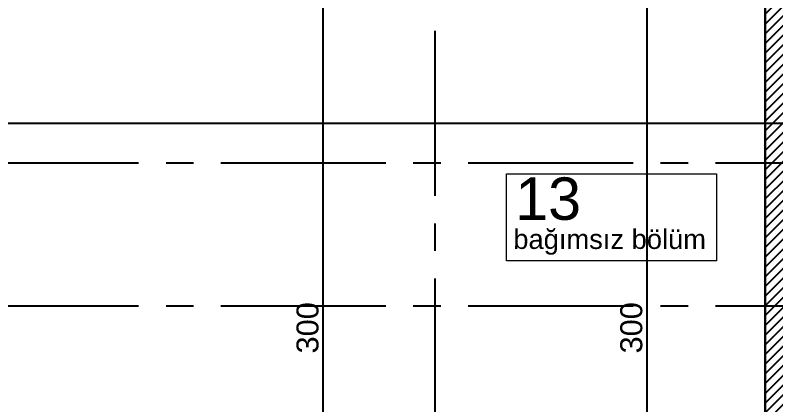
# Model space of a CAD drawing. Header units: millimetres. Extents: x 2778 to 13672, y 1832 to 5175.
# Drawn here: x 11575.1 to 11921.1, y 3620.2 to 3797.4 of the extents above; entities that cross this region are included whole.
import ezdxf

# ---------------------------------------------------------------- set-up
doc = ezdxf.new("R2010")
doc.units = ezdxf.units.MM
doc.linetypes.add('CENTER2', pattern=[112.5, 75, -12.5, 12.5, -12.5])
doc.linetypes.add('DASHDOT2', pattern=[12.7, 6.35, -3.175, 0, -3.175])
for name, color, linetype in [('0-HSL-HTC', 7, 'Continuous'), ('İÇÖLÇÜ', 7, 'Continuous'), ('Yazi', 7, 'Continuous')]:
    doc.layers.add(name, color=color, linetype=linetype)
doc.layers.add('aks', color=251, linetype='DASHDOT2', lineweight=35)
doc.layers.add('ÖLÇÜ İÇ', color=7, linetype='Continuous', lineweight=9)
doc.styles.add('arial_1_18', font='arial.ttf', dxfattribs={"height": 0.2})
doc.styles.get("Standard").update_dxf_attribs({"font": 'arial.ttf'})

msp = doc.modelspace()

# ---------------------------------------------------------------- hatches: boundary and pattern name
at = {"layer": '0-HSL-HTC'}
h = msp.add_hatch(dxfattribs=at)
h.set_pattern_fill('ANSI31', color=2, scale=25)
h.set_pattern_definition([(45, (-1051519.919, 409725.164), (-2.209708691, 2.209708691), [])])
h.paths.add_polyline_path([(11916.17, 4690.23), (11926.17, 4690.23), (11926.17, 2620.23), (11916.17, 2620.23)])

# ---------------------------------------------------------------- linework, layer by layer
at = {"layer": 'aks', "color": 251, "linetype": 'CENTER2', "lineweight": -3}
for points in [[(11766.17, 2140.23), (11766.17, 5100.23)], [(11916.17, 2140.23), (11916.17, 5100.23)], [(8406.17, 3730.23), (13636.17, 3730.23)], [(8406.17, 3665.23), (13636.17, 3665.23)]]:
    msp.add_lwpolyline(points, dxfattribs=at)
at = {"layer": 'İÇÖLÇÜ'}
for p, q in [((11715.21, 3505.23), (11715.21, 3805.23)), ((11862.49, 3505.23), (11862.49, 3805.23)), ((10116.17, 3748.33), (11926.17, 3748.33))]:
    msp.add_line(p, q, dxfattribs=at)
at = {"layer": 'ÖLÇÜ İÇ', "color": 3}
for p, q in [((11798.59, 3725.21), (11894.09, 3725.21)), ((11798.59, 3685.71), (11798.59, 3725.21)), ((11894.09, 3725.21), (11894.09, 3685.71)), ((11894.09, 3685.71), (11798.59, 3685.71))]:
    msp.add_line(p, q, dxfattribs=at)
at = {"layer": 'ÖLÇÜ İÇ', "color": 3, "lineweight": 30}
msp.add_lwpolyline([(11916.17, 4690.23), (11926.17, 4690.23), (11926.17, 2620.23), (11916.17, 2620.23)], close=True, dxfattribs=at)

# ---------------------------------------------------------------- texts
at = {"layer": 'İÇÖLÇÜ', "char_height": 10, "attachment_point": 5, "rotation": 90}
for insert in [(11708.1, 3655.23), (11855.38, 3655.23)]:
    msp.add_mtext('\\A1;300', dxfattribs=dict(at, insert=insert))
at = {"layer": 'Yazi', "color": 3, "linetype": 'Continuous', "lineweight": -3, "style": 'arial_1_18'}
for s, height, p in [('13', 19.29, (11802.5, 3704.33)), ('bağımsız bölüm', 8.8889, (11801.66, 3691.1))]:
    msp.add_text(s, height=height, dxfattribs=at).set_placement(p)

doc.saveas('drawing.dxf')
